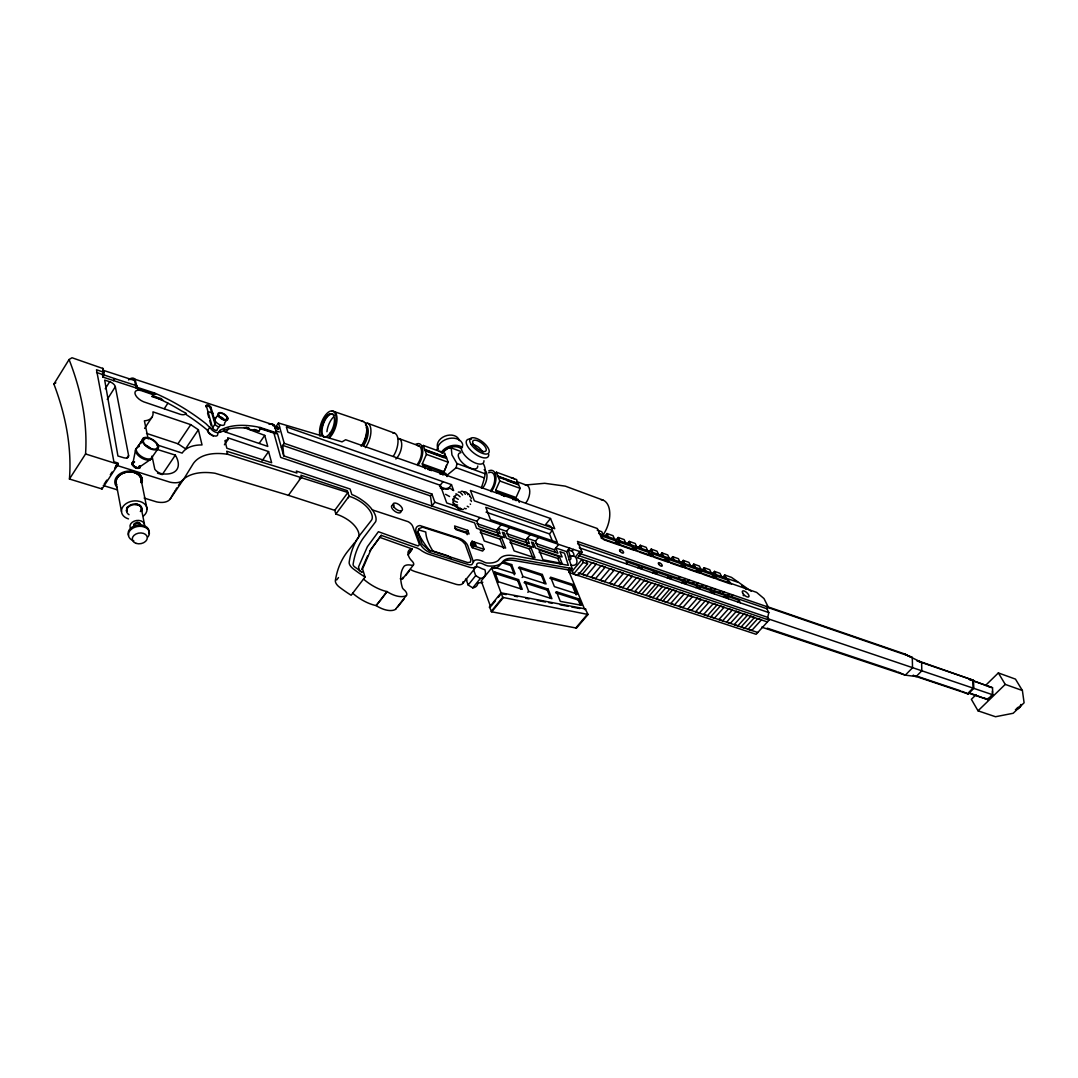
<?xml version="1.0" encoding="UTF-8"?>
<svg xmlns="http://www.w3.org/2000/svg" width="1078" height="1078" viewBox="0 0 1078 1078"><rect width="100%" height="100%" fill="white"/><g stroke="black" fill="none" stroke-linecap="round" stroke-linejoin="round"><path stroke-width="1.5" d="M483.51 463.998C487.593 471.396 483.564 480.64 481.354 488.064M441.684 453.056L447.72 448.232L451.224 447.909L451.938 454.903L456.951 463.527L456.156 467.704L446.575 475.627M132.837 463.567L135.545 449.917M569.238 572.58L756.136 634.295L769.099 620.106L767.725 617.357L768.803 612.573L766.876 608.733L577.619 543.743M361.682 569.44L367.611 555.817M447.06 476.584L445.955 473.471L424.18 465.669L423.304 466.828L422.28 463.877L426.443 454.364L423.304 445.43L422.172 446.939M424.867 449.89L446.561 457.786L448.165 462.246L444.028 471.679L422.28 463.877M519.273 502.375L518.06 499.303L497.686 491.999L496.81 493.118L495.691 490.207L499.788 480.99L496.392 472.177L495.26 473.633M498.09 476.57L518.397 483.968L520.135 488.361L516.052 497.51L495.691 490.207M171.389 496.958L170.661 498.292A23.716 12.424 32 0 1 156.728 501.93L144.142 498.063M172.143 495.637L173.666 493.023M174.434 491.73L175.215 490.45M103.771 372.26L96.494 369.741L113.904 461.761L117.987 463.041L118.216 464.281L102.019 488.981L69.437 479.023A662.269 327.213 20.1 0 0 53.9 384.051L69.073 359.526L71.997 357.748L103.057 368.555L103.771 372.26L102.383 374.47L102.949 377.111L153.224 393.578M102.949 377.111L104.27 375.023L102.787 368.245M105.226 388.781L109.7 381.733A5.511 2.695 31.2 0 1 115.346 386.719L128.578 455.428L126.813 458.096M176.01 489.183L176.805 487.93M113.352 380.696L114.672 378.621L137.054 385.87M107.261 399.386L115.346 386.719M69.437 479.023L85.553 453.959A668.751 323.184 20.7 0 0 69.073 359.526M155.596 394.508L136.434 388.255L134.44 380.264L135.06 379.294L274.135 425.096L276.601 432.871L275.968 433.774L259.367 428.357L260 427.44L276.601 432.871M136.434 388.255L137.054 387.285L135.06 379.294A19.108 7.762 -72.3 0 0 128.484 379.914M152.187 396.448L154.45 392.971A118.634 60.799 32.1 0 1 205.965 423.721L210.399 428.047A5.767 2.816 33.2 0 0 216.53 432.494A5.767 2.816 33.2 0 0 219.952 430.405A93.867 46.745 34.8 0 1 257.13 426.848L261.334 427.885M186.13 413.278L181.616 410.947A118.513 60.92 32 0 0 152.537 395.909L154.45 392.985L137.054 387.285M104.135 484.17L106.789 480.128M110.32 474.738L112.085 472.043M114.74 468L116.505 465.305L170.068 482.203A23.864 12.262 32.2 0 0 183.961 478.74L193.258 463.648A72.603 37.124 34.1 0 1 228.051 454.35M144.614 428.424L151.917 417.28M614.918 542.975L616.212 541.021L601.147 535.739L604.017 539.808L619.095 545.064L616.212 541.021M158.102 448.623A9.19 4.649 32 0 0 155.07 441.306A9.19 4.649 32 0 0 145.166 437.399L143.711 437.789L137 447.976A9.163 4.689 31.8 0 0 141.892 458.19A9.163 4.689 31.8 0 0 151.715 456.21M138.766 445.376L138.2 446.292L139.291 444.702M140.194 443.395L140.639 443.597M141.002 442.276L140.49 443.045M139.008 445.807L139.332 445.241M141.191 442.532L141.797 441.764L141.218 442.371M142.754 441.023L145.705 438.099A8.166 4.137 32 0 1 154.558 441.562A8.166 4.137 32 0 1 157.24 448.071M164.314 408.643L167.925 403.172M631.641 548.81L632.921 546.869L618.071 541.668L620.968 545.711L634.349 550.386M138.9 467.502L150.381 459.578L158.075 448.65M185.712 413.521L185.915 414.41A118.499 60.947 32 0 1 203.661 427.117L207.69 430.391M648.121 554.564L649.401 552.637L634.767 547.516L637.691 551.545M664.358 560.237L665.638 558.337L651.206 553.284L654.157 557.299L668.616 562.339L665.638 558.337M146.5 433.383L177.951 443.772L190.766 424.665L198.392 429.758L202.031 444.944A57.228 29.079 33.6 0 0 182.142 453.097L156.795 444.81M215.021 421.485L211.005 407.457A2.708 1.294 33.1 0 0 208.202 405.032A2.708 1.294 33.1 0 0 206.356 405.934L205.79 406.77A2.708 1.307 33 0 1 207.636 405.867A2.708 1.307 33 0 1 210.439 408.306L214.899 423.883M156.458 449.203L175.337 455.118L162.239 474.603L157.523 473.175M210.439 408.306L211.005 407.457M178.436 485.437L180.093 482.984M680.393 565.842L681.66 563.942L667.43 558.956L669.411 561.625M198.392 429.758L185.551 448.812L177.951 443.772M473.417 561.584L473.808 561.005A12.478 5.983 38.5 0 1 481.812 560.991L483.726 561.921A10.241 4.864 38.4 0 0 486.138 562.878L487.701 563.026A41.436 19.512 38 0 0 498.184 560.52L499.869 558.566A38.121 18.003 39.3 0 1 512.131 555.453L568.335 565.317L564.481 553.216L559.967 551.693L562.123 556.949L535.537 548.028L533.435 542.733L531.521 542.099L533.623 547.381L506.417 538.245L504.369 532.923L502.415 532.262L504.45 537.585L476.584 528.233L474.589 522.87L280.711 457.422L273.745 432.521L261.105 428.438M217.958 414.882L214.63 419.8L215.088 424.058L211.989 428.626M207.475 430.715L209.994 427.063M696.186 571.353L697.466 569.48L683.425 564.562L686.43 568.551M218.942 426.807L217.257 429.273A2.735 1.334 33.2 0 1 215.398 430.23A2.735 1.334 33.2 0 1 212.568 427.777L206.356 405.934M170.108 499.127L183.408 479.575M225.733 419.935L227.135 417.887M227.889 418.129L224.561 423.021A5.781 2.803 33.3 0 1 221.489 425.244A5.781 2.803 33.3 0 1 215.277 421.134A5.781 2.803 33.3 0 1 216.22 417.496M218.376 432.574L219.952 430.405M711.776 576.797L713.043 574.938L699.204 570.087L702.223 574.062M254.233 429.448L258.989 430.998L248.466 429.206L249.031 428.37L247.414 428.182A93.786 46.839 34.7 0 0 226.407 429.502L220.155 432.386M226.003 432.386L228.738 428.397M224.413 444.783L228.105 439.42L227.674 437.735L268.584 451.574L271.656 462.772L226.838 448.232L224.938 440.686L228.105 439.42M727.151 582.16L728.418 580.314L714.768 575.531L717.8 579.506L729.954 583.75M258.774 431.308L261.28 427.71M259.272 443.274L264.743 435.404L244.073 427.535M275.591 427.144L278.474 423.007L342.049 441.872L345.647 439.743L597.347 528.516L601.578 538.245M274.89 428.006L278.07 429.044L279.579 426.901M262.116 460.778L268.584 451.574M281.371 447.424L284.242 443.341L278.474 423.007M404.169 598.842L397.405 607.291M181.737 480.936A72.159 37.649 33.9 0 1 215.034 473.255L288.432 495.314L301.53 477.082L300.991 475.209L347.318 490.652L349.056 496.244A25.387 12.478 36 0 1 361.359 502.254A17.733 8.691 36 0 1 371.398 520.337L361.709 532.761A211.194 106.21 40.1 0 0 349.164 562.271A7.573 3.881 36.4 0 0 353.153 568.766A84.758 41.921 36.6 0 0 365.051 577.053L351.145 595.258A84.259 42.541 36.5 0 1 339.3 587.038A7.533 3.935 36.2 0 1 335.366 580.543A209.941 107.8 40 0 1 348.207 550.723L354.864 542.315M369.579 551.262L381.235 535.348L414.76 547.233A12.384 6.104 37.4 0 1 421.997 550.966A18.447 8.961 37.4 0 0 429.071 554.348L469.995 567.405A13.852 6.657 38.1 0 0 476.678 566.152A8.22 3.948 38.5 0 1 483.362 564.144A14.445 6.859 38.4 0 0 487.903 565.923A45.613 21.479 38 0 0 501.27 563.295L502.456 561.988A33.97 16.049 39.3 0 1 515.446 558.633L572.135 568.551L566.732 551.68L555.776 547.974L557.919 553.216L537.612 546.371L535.51 541.102L527.304 538.326L529.392 543.608L508.587 536.601L506.539 531.306L498.13 528.449L500.165 533.772L478.861 526.603L476.867 521.253L283.743 455.873L277.504 433.733L274.998 432.925M381.235 535.348L371.101 549.254L362.572 568.928L365.051 577.053M355.673 541.264L358.044 538.097A17.625 8.813 35.9 0 0 348.154 520A25.225 12.666 35.9 0 0 335.878 514.085L334.746 510.339L347.898 492.511L227.539 454.202L226.69 451.237L296.922 473.026L296.356 471.059L350.107 489.035L351.805 494.506A24.7 12.114 36 0 1 362.477 500.435L364.822 502.146A22.166 10.861 36 0 1 371.061 508.196L372.678 510.325A22.166 10.861 36 0 1 375.683 521.644L365.294 535.456A206.626 103.892 40.1 0 0 353.126 564.346L353.112 564.589A2.965 1.523 36.4 0 0 354.446 566.745L362.127 572.297L359.607 570.639L358.502 566.988L367.396 546.694L378.405 531.71L417.914 545.913A5.606 2.735 37.2 0 0 419.005 543.299L412.712 526.333A5.808 2.803 37 0 0 408.185 521.698L372.341 509.894M335.878 514.085L349.056 496.244A74.112 11.952 -48.3 0 0 347.668 498.332M336.7 579.937L338.492 577.565M427.939 469.509L427.953 469.078A2.062 0.943 37 0 1 429.233 468.674A2.062 0.943 37 0 1 431.2 470.224L431.281 470.695M423.304 445.43L444.944 453.353L446.076 458.419L446.561 457.786M439.757 473.727L439.77 473.296A2.048 0.93 37.2 0 1 441.037 472.892A2.048 0.93 37.2 0 1 442.977 474.441L443.071 474.913M405.678 575.504L409.33 570.963M431.928 494.034L434.838 502.227L431.914 506.04L430.472 495.934L431.928 494.034L284.242 443.341M439.541 486.165L442.991 481.664M448.03 489.116L451.466 484.628L286.357 426.901L287.907 432.278L440.363 485.316L446.723 502.941L456.91 506.417M409.357 552.677L412.227 548.958L379.726 537.343M400.234 578.792A16.628 8.476 37.4 0 1 401.003 578.953A3.786 1.913 37.2 0 0 402.781 578.657L413.413 564.993A4.393 2.183 37.3 0 0 412.16 561.22A10.874 5.377 37.4 0 1 409.047 557.07A14.257 7.034 37.4 0 1 412.227 548.958A105.092 81.16 83.4 0 1 408.104 554.941M395.72 609.057L406.581 595.177M467.165 534.661L466.289 532.249L467.758 530.363L454.606 525.983L455.927 529.608L469.092 533.987L467.758 530.363M476.867 521.253L479.804 517.534M504.517 495.92L501.539 494.937A1.994 0.889 38.2 0 1 502.496 494.452A1.994 0.889 38.2 0 1 504.315 495.651L504.693 496.486M472.002 541.277L470.803 543.635L473.565 544.538L474.98 542.76L472.002 541.277L482.324 544.686L484.049 549.295L482.634 551.074L472.285 547.691L473.485 545.32L476.26 546.236L474.98 542.76M518.397 483.968L517.912 484.574L516.672 479.602L496.392 472.177M470.803 543.635L472.218 541.857M472.285 547.691L473.485 545.32M513.007 499.747L512.818 498.966A1.981 0.876 38.4 0 1 513.761 498.494A1.981 0.876 38.4 0 1 515.567 499.68L516.106 500.718M515.688 500.057L512.737 499.074M498.198 534.27L496.675 530.295L501.054 524.77M410.246 569.427A18.339 9.096 37.3 0 0 415.529 571.717L456.425 584.424A13.785 6.764 38.1 0 0 463.149 583.09L476.678 566.152M503.574 548.392L500.057 539.162L501.526 537.329L480.195 530.174L484.238 540.981L505.649 548.082L501.526 537.329M506.539 531.306L509.463 527.641M477.85 583.306A20.01 9.769 38.2 0 1 472.757 587.874L468.162 585.017L475.708 575.598L473.66 569.939M472.757 587.874L480.316 578.482A20.078 9.689 38.2 0 0 484.898 569.683A14.418 6.886 38.4 0 1 480.357 567.904A8.22 3.962 38.5 0 0 475.115 566.839M494.802 567.419L493.98 568.443A45.572 21.533 38 0 0 498.939 566.166L500.138 564.859A33.93 16.089 39.3 0 1 502.281 562.824L503.103 561.8L511.659 564.589L515.163 573.779L494.802 567.419L491.703 567.904L481.219 580.934L490.611 606.739L489.439 607.116L501.068 592.846L585.192 608.881L588.049 614.487L576.487 628.097L491.77 611.805L489.439 607.116M494.789 572.014L498.413 581.743L522.251 589.302L518.545 579.627L494.789 572.014L493.953 573.038L517.709 580.638L520.89 588.938M527.398 544.094L525.835 540.132L530.228 534.701M514.341 574.79L510.837 565.6L511.659 564.589M497.578 582.78L498.413 581.743M545.724 524.393L550.508 518.491L470.453 490.477L474.36 500.866L554.725 528.705L550.508 518.491M535.51 541.102L538.434 537.504M532.936 558.108L529.311 548.958L530.78 547.139L509.961 540.159L514.112 550.898L535.011 557.825L530.78 547.139M552.569 541.479L549.47 533.906L552.381 530.349L485.787 507.347L490.463 519.636L557.339 542.45L552.381 530.349M491.581 605.553L495.462 600.796M498.373 597.225L500.313 594.84M491.069 611.603L502.725 597.32L491.703 567.904M491.77 611.805L503.426 597.535L588.049 614.487M517.709 580.638L518.545 579.627M522.116 577.498L522.938 576.487L519.259 566.961L542.328 574.48L546.074 583.939L522.938 576.487M524.946 581.675L528.665 591.337L551.923 598.708L548.123 589.1L524.946 581.675L524.11 582.686L547.287 590.111L550.548 598.344M555.386 552.381L554.321 549.753L558.714 544.403M544.713 583.589L541.506 575.477L542.328 574.48M527.843 592.348L528.665 591.337M560.088 563.915L557.892 558.512L559.361 556.72L539.013 549.901L542.962 559.778L562.123 563.484L559.361 556.72M566.732 551.68L569.669 548.136M568.578 557.434L570.046 555.655A5.781 2.601 39.5 0 0 573.765 555.439A5.781 2.601 39.5 0 0 572.041 551.208L573.509 549.443L582.053 552.246L577.417 557.825L767.415 621.952M547.287 590.111L548.123 589.1M570.491 565.182A15.254 6.886 39.5 0 0 575.49 556.827L579.87 551.532M503.103 561.8A33.944 16.076 39.3 0 1 513.963 560.466L568.281 569.912L569.75 568.133M569.076 572.216L572.135 568.551M572.324 571.044L582.026 559.388L583.292 562.42L587.55 563.848L577.821 575.49L573.577 574.075L572.324 571.044L569.251 570.019M556.437 591.768L560.277 601.362L581.608 605.284L579.034 599.018L556.437 591.768L555.615 592.765L578.199 600.001L580.26 605.014M604.866 536.103L606.995 533.556L613.045 535.685L614.5 538.987M573.577 574.075L583.292 562.42M572.27 585.475L573.092 584.505L550.602 577.175L554.388 586.621L576.932 593.897L576.11 594.881L572.27 585.475L549.78 578.172M616.077 540.024L618.193 537.491L624.202 539.606L625.671 542.894M578.199 600.001L579.034 599.018M627.18 543.918L629.296 541.399L635.238 543.501L636.721 546.775M585.839 609.083L584.707 609.447L585.192 608.881M638.176 547.772L640.292 545.279L646.18 547.341L647.676 550.615M575.841 627.895L587.416 614.285M649.077 551.599L651.193 549.106L657.028 551.168L658.523 554.429M637.691 567.742L639.133 566.044L626.156 561.598L627.302 564.185M659.871 555.386L661.986 552.906L667.767 554.941L669.276 558.202M652.513 572.809L653.955 571.124L641.14 566.732L642.299 569.319M670.556 559.132L672.685 556.679L678.412 558.687L679.935 561.934M641.909 594.059L651.597 582.834M645.924 595.379L655.613 584.182M667.147 577.821L668.589 576.137L655.936 571.798L657.108 574.385M681.161 562.851L683.277 560.398L688.95 562.406L690.486 565.64M678.426 578.36L679.868 576.69M691.658 566.529L693.774 564.104L699.393 566.071L700.943 569.305M681.592 582.753L683.048 581.096L670.543 576.811L671.729 579.385M683.816 580.207L685.258 578.549M687.387 581.433L688.842 579.775M700.996 571.38L704.177 567.756L709.742 569.723L711.305 572.944M692.736 583.265L694.192 581.621M696.294 584.492L697.735 582.848M695.862 587.645L697.318 585.987L684.975 581.756L686.16 584.316M712.369 573.792L714.485 571.394L720.01 573.334L721.573 576.541M701.589 586.311L703.045 584.667M705.12 587.523L706.562 585.88M710.375 589.329L711.83 587.699M722.583 577.377L724.699 574.978L731.463 577.363L751.218 591.27M709.957 592.455L711.413 590.825L699.218 586.648L700.417 589.194M713.879 590.528L715.32 588.898M719.093 592.321L720.549 590.704M722.57 593.52L724.012 591.889M723.877 597.225L725.332 595.595L726.545 598.128M727.758 595.299L729.2 593.682M731.194 596.484L732.636 594.867M737.635 601.928L739.077 600.311L740.316 602.831M766.876 608.733L768.318 607.143L763.992 598.559L756.635 592.388L601.362 538.245M761.688 627.14L905.304 675.151L916.179 676.526L921.811 670.785L921.609 662.512L904.846 654.023L766.593 606.402M968.974 692.184L973.084 688.101L972.882 682.414M913.106 675.488L968.179 693.962L973.784 688.397L973.501 680.326L917.351 660.571L921.609 662.512M968.152 692.992L987.866 699.622L992.784 694.784L992.515 687.737L969.176 679.315M976.048 694.717L971.359 699.312L978.029 710.82L995.506 716.735L1013.185 713.272L1024.1 702.802L1022.389 690.513L1005.235 684.395L998.349 672.928L985.44 685.541M978.029 710.82L1005.235 684.395M150.368 459.592L151.338 458.783M157.226 448.084L156.377 448.785A8.166 4.137 32 0 1 146.258 445.686A8.166 4.137 32 0 1 144.452 438.45M1017.053 708.192L1018.333 707.168M53.9 384.051L55.867 382.825M185.78 413.804L184.607 414.504A9.244 4.501 32.5 0 1 178.625 413.736L143.67 401.824A9.379 4.581 31.8 0 1 135.019 393.672A9.379 4.581 31.8 0 1 141.299 390.627L153.938 394.979M456.277 495.045L454.512 496.406L453.919 499.37M446.966 488.671L450.321 488.374L453.124 490.423M139.089 446.575L137.674 446.966A9.163 4.689 31.8 0 0 139.655 455.132A9.163 4.689 31.8 0 0 151.041 458.568L151.998 457.773A9.163 4.689 31.8 0 0 152.456 456.627M141.407 442.371L140.854 442.506M441.886 489.223L448.017 488.294M449.566 496.527L445.591 494.317M502.914 593.965L506.188 594.584M514.368 596.134L517.642 596.754M525.821 598.303L529.096 598.923M537.275 600.473L545.455 602.009M548.715 602.629L551.99 603.249M560.169 604.798L568.349 606.348M571.623 606.968L579.802 608.518M128.484 518.895L128.322 518.855A12.855 9.257 -8.5 0 1 122.272 507.819A12.855 9.257 -8.5 0 1 137.149 500.933L140.288 501.566A12.855 9.257 -8.5 0 1 143.617 515.877M129.037 514.718A7.762 5.579 -8.5 0 1 127.447 508.088A7.762 5.579 -8.5 0 1 136.017 504.625L138.361 505.097M131.435 472.016L131.422 471.921A12.666 9.244 -8 0 0 119.348 475.546A12.666 9.244 -8 0 0 116.586 484.817A12.666 9.244 -8 0 1 119.335 475.452A12.666 9.244 -8 0 1 131.422 471.921L134.534 472.676A12.666 9.244 -8 0 1 140.868 482.445M418.372 529.824L425.77 532.006A50.72 24.255 38.1 0 0 432.911 550.993M489.924 606.537L490.611 606.739M103.259 485.518L117.408 489.857M502.725 597.32L503.426 597.535M85.553 453.959L118.216 464.281M432.359 550.791L446.184 555.237A7.91 3.854 37.9 0 1 451.13 558.135M276.184 430.944L279.377 431.982M288.432 495.314L334.746 510.339M135.249 380.736L103.299 370.333A42.756 17.154 -72.7 0 0 102.612 370.953M272.626 425.473L277.423 427.036L278.07 429.044M208.283 411.688L213.067 413.251M109.7 381.733L104.687 380.103L117.933 456.007L123.647 457.719A6.67 3.436 31.4 0 0 128.578 455.428M161.66 398.698L152.537 395.909M151.931 396.583L163.088 400.207M572.297 555.79L575.49 556.827M518.437 567.971L541.506 575.477M502.281 562.824L510.837 565.6M473.7 545.899L484.049 549.295M501.459 495.045L504.234 495.759M578.158 572.97L757.794 632.49M454.606 528.355L466.289 532.249M918.24 676.634L960.754 690.904M767.24 628.178L896.317 671.378M480.249 532.545L500.057 539.162M509.975 542.49L529.311 548.958M539.108 552.232L557.892 558.512M969.068 692.804L987.866 699.622M992.784 694.784L767.415 618.583M579.129 555.776L769.099 620.106M190.766 424.665L152.955 411.863A25.872 12.774 31.6 0 1 144.385 420.824L148.185 438.921M476.934 523.625L496.675 530.295M506.552 533.623L525.835 540.132M535.604 543.433L554.321 549.753M333.978 411.513L363.461 421.565M434.838 502.227L573.509 549.443M579.492 553.418L767.725 617.357M572.041 551.208L568.2 549.901L570.046 555.655M917.014 660.935L973.501 680.326M725.332 595.595L713.286 591.472L714.498 594.005M739.077 600.311L727.178 596.242L728.405 598.762M992.515 687.737L968.96 679.342M430.472 495.934L282.8 445.376L283.743 455.873M579.29 547.772L768.803 612.573M768.318 607.143L577.498 541.439L582.053 552.246M767.469 607.345L912.271 657.176L912.527 667.781L905.304 675.151L897.907 671.904M486.057 512.131L549.47 533.906M440.323 488.051L443.287 489.075M104.27 375.023L114.672 378.621M96.548 372.449L102.383 374.47M440.228 486.892L446.588 489.089M639.146 552.057L652.338 556.666L649.401 552.637M670.408 562.972L683.075 567.392M687.993 569.103L698.921 572.917M703.759 574.601L714.539 578.36M597.199 530.106L601.793 531.723L603.235 535.025M598.64 533.421L737.931 582.282M427.953 469.078L431.2 470.224M439.77 473.296L442.977 474.441M427.872 469.186L431.106 470.345M439.689 473.404L442.896 474.549M456.156 467.704L483.995 477.783M998.349 672.928L1015.463 679.113L1022.389 690.513M456.951 463.527L484.763 473.633M426.443 454.364L448.165 462.246M499.788 480.99L520.135 488.361M399.143 438.652L418.951 445.874M516.564 481.529L526.832 485.275M424.692 449.391L446.373 457.301M497.901 476.085L518.208 483.483M425.77 450.604L444.352 457.368M498.979 477.271L517.723 484.103M427.481 451.655L444.527 457.854M506.983 480.599L517.912 484.574M367.652 423.277L394.656 433.181M451.224 447.909L460.441 451.305M603.114 500.152L565.263 486.138L544.7 483.294L525.242 485.019A11.117 6.077 -70.3 0 1 529.756 491.245A11.117 6.077 -70.3 0 1 525.781 502.981M246.107 427.265L249.031 428.37M962.331 691.429L968.179 693.962M913.268 675.259L916.179 676.526M904.846 654.023L910.317 657.028M475.708 575.598L480.316 578.482M741.583 585.341L746.461 589.437M728.418 580.314L731.477 584.276M713.043 574.938L716.088 578.899M697.466 569.48L700.484 573.456M681.66 563.942L684.651 567.944M632.921 546.869L635.845 550.898M568.281 569.912L584.707 609.447M724.699 574.978L726.262 578.185M714.485 571.394L716.048 574.601M704.177 567.756L705.726 570.99M711.413 590.825L712.625 593.358M693.774 564.104L695.31 567.338M697.318 585.987L698.517 588.534M683.277 560.398L684.799 563.646M672.685 556.679L674.195 559.927M683.048 581.096L684.234 583.656M661.986 552.906L663.496 556.167M668.589 576.137L669.775 578.711M651.193 549.106L652.689 552.381M653.955 571.124L655.128 573.698M640.292 545.279L641.787 548.554M629.296 541.399L630.778 544.686M639.133 566.044L640.292 568.632M618.193 537.491L619.661 540.792M606.995 533.556L608.437 536.857M586.27 560.816L587.55 563.848M573.092 584.505L576.932 593.897M207.555 430.957L207.879 431.752A5.754 2.83 33.2 0 0 210.762 434.704M451.466 484.628L453.636 490.53M468.162 585.017L466.141 579.344A8.193 4.002 38.4 0 1 466.033 578.603M424.18 465.669L425.258 468.795M207.555 413.022L208.889 417.698M209.765 420.824L211.099 425.5M264.743 435.404L267.762 446.4L224.386 431.645L224.278 430.445A25.279 12.316 33.8 0 1 224.332 429.314M152.146 456.654L154.801 469.24A6.616 3.409 32.2 0 0 162.212 473.808A30.952 15.793 32 0 0 175.337 455.118M141.205 480.114L147.039 508.991M117.017 487.31A13.65 9.972 -8 0 1 118.284 475.034A13.65 9.972 -8 0 1 134.615 471.787L134.629 471.881A13.664 9.972 -8 0 1 142.026 482.513M144.398 523.895L141.124 507.482A7.29 5.255 -8.5 0 0 139.305 505.218M137.714 504.059L137.903 505.003A7.762 5.579 -8.5 0 1 141.797 510.959M135.828 503.669L136.017 504.625M116.02 482.472L121.477 511.498M101.804 487.741L102.019 488.981M207.636 429.596L208.094 431.443A5.754 2.816 33.2 0 0 214.226 435.889A5.754 2.816 33.2 0 0 217.648 433.787M395.895 608.652A5.673 2.938 37.3 0 1 395.047 609.636A21.479 11.117 37 0 1 376.101 605.593A32.448 16.763 36.7 0 1 352.681 593.25M430.284 551.181A59.061 28.109 38 0 1 417.698 531.467M116.505 465.305A116.006 43.309 -71.2 0 1 115.629 466.424M301.544 477.082A85.458 71.633 59.3 0 1 299.361 478.969M463.149 583.09A8.179 4.016 38.4 0 1 463.082 581.675M465.332 579.829A8.179 4.016 38.4 0 1 466.99 579.937M473.768 567.944A8.22 3.962 38.5 0 1 474.091 567.473M482.836 582.268A45.357 21.816 37.9 0 1 478.039 582.888M415.879 444.271A13.691 6.818 -70.4 0 1 422.724 449.566A13.691 6.818 -70.4 0 1 417.887 465.507M417.429 445.659A11.602 5.781 -70.4 0 1 421.592 451.965A11.602 5.781 -70.4 0 1 417.442 464.214M439.285 451.466A13.569 6.899 -70.4 0 1 442.586 452.854M488.738 470.884A13.3 7.061 -70.3 0 1 495.88 476.206A13.3 7.061 -70.3 0 1 491.218 491.703M488.63 472.77A11.279 5.996 -70.3 0 1 494.681 477.298A11.279 5.996 -70.3 0 1 490.733 490.436M510.999 477.702A13.192 7.128 -70.3 0 1 514.408 479.131M397.634 438.436A11.696 5.727 -70.4 0 1 401.663 446.117A11.696 5.727 -70.4 0 1 395.855 458.999M392.688 432.911A15.321 7.465 -70.4 0 1 398.025 440.592A15.321 7.465 -70.4 0 1 393.241 456.358M365.725 423.034A15.483 7.357 -70.4 0 1 370.94 431.308A15.483 7.357 -70.4 0 1 365.388 447.653M444.136 455.078A11.494 5.862 -70.4 0 1 446.305 457.665M446.373 465.305A11.494 5.862 -70.4 0 1 444.271 470.897M322.16 426.511A13.179 6.064 -70.5 0 1 324.532 420.15M326.189 417.429A13.179 6.064 -70.5 0 1 329.895 413.804M365.469 424.948A13.179 6.252 -70.4 0 1 368.164 433.289A13.179 6.252 -70.4 0 1 363.529 445.672M366.345 427.319A13.179 6.252 -70.4 0 1 362.141 445.174M361.507 421.309A15.671 7.411 -70.4 0 1 366.749 429.677A15.671 7.411 -70.4 0 1 361.143 446.225M472.959 546.923A1.86 0.876 38.1 0 1 470.722 545.279A1.86 0.876 38.1 0 1 471.679 544.35M276.709 427.602A40.034 19.067 -72.7 0 1 277.423 427.036M134.534 472.676A12.666 9.244 -8 0 1 140.895 482.54M488.752 454.525A13.502 5.875 37.6 0 1 479.791 456.654A13.502 5.875 37.6 0 1 466.99 445.187A13.502 5.875 37.6 0 1 471.585 439.164M477.743 466.006A11.642 5.161 37.5 0 1 464.497 464.618A11.642 5.161 37.5 0 1 460.953 452.652M320.018 436.186A15.132 6.953 -70.5 0 1 325.65 414.868A15.132 6.953 -70.5 0 1 335.959 416.377A15.132 6.953 -70.5 0 1 328.534 437.425M332.132 411.284A15.132 6.967 -70.5 0 1 336.902 421.053A15.132 6.967 -70.5 0 1 329.464 437.762M324.411 437.142A12.235 5.633 -70.5 0 1 324.155 421.943A12.235 5.633 -70.5 0 1 334.153 415.192M332.59 430.89A12.235 5.633 -70.5 0 1 331.027 433.423M326.93 431.699A13.313 6.158 -70.5 0 1 333.398 417.105M484.17 469.698A11.319 5.969 -70.4 0 1 486.96 477.042A11.319 5.969 -70.4 0 1 482.944 487.647M600.85 499.613A22.975 13.3 -70.2 0 1 609.73 512.239A22.975 13.3 -70.2 0 1 603.195 534.769M443.301 452.14A11.535 8.489 -19.2 0 1 461.141 448.556M441.845 451.601A13.313 9.796 -19.2 0 1 462.449 447.464M437.129 449.661A13.259 9.796 -19.2 0 1 449.162 438.45A13.259 9.796 -19.2 0 1 462.731 444.527M438.436 449.283A11.454 8.489 -19.2 0 1 444.796 436.213A11.454 8.489 -19.2 0 1 459.376 440.619M483.968 460.71A13.475 5.916 37.5 0 1 470.089 460.104A13.475 5.916 37.5 0 1 462.812 445.78M400.962 510.864A5.619 2.695 36.7 0 1 397.391 512.616A5.619 2.695 36.7 0 1 391.718 507.684A5.619 2.695 36.7 0 1 394.305 505.083M130.923 528.786A7.357 5.255 -8.8 0 1 136.434 520.526A7.357 5.255 -8.8 0 1 144.331 526.63M133.82 540.886A10.551 7.506 -8.9 0 1 129.71 530.928A10.551 7.506 -8.9 0 1 143.98 526.899A10.551 7.506 -8.9 0 1 148.05 536.871M128.552 535.389A10.551 7.506 -8.9 0 1 138.442 524.973A10.551 7.506 -8.9 0 1 148.777 533.597M134.198 525.768A3.113 2.223 -8.8 0 1 134.117 524.622M136.192 522.803A3.113 2.223 -8.8 0 1 139.224 523.059M139.736 523.463A3.113 2.223 -8.8 0 1 140.086 523.962M141.353 508.829A7.29 5.255 -8.5 0 1 140.329 511.538M127.069 511.093A7.29 5.255 -8.5 0 1 126.84 509.732M127.096 508.344A7.29 5.255 -8.5 0 1 137.809 504.477M363.502 579.088A32.609 16.574 36.8 0 0 386.975 591.579A21.573 10.996 37.1 0 0 405.921 595.757A5.7 2.911 37.4 0 0 403.954 589.679A3.355 1.698 37.4 0 1 402.337 587.537A62.228 31.222 38.3 0 1 404.277 566.085A16.709 8.368 37.5 0 1 411.634 565.263A3.8 1.886 37.3 0 0 413.413 564.993M453.029 498.952A42.419 21.978 -71.5 0 1 453.272 505.528M743.065 595.137A4.258 1.752 41.8 0 1 743.928 595.811M570.693 557.11A5.781 2.614 39.5 0 1 568.793 559.725M403.078 577.35A4.379 2.21 37.2 0 1 402.781 578.657M545.697 525.282A15.173 8.597 -71.2 0 1 552.219 528.786M134.022 526.576A3.409 2.439 -8.8 0 1 136.906 523.329A3.409 2.439 -8.8 0 1 140.692 525.512M988.324 686.565A6.225 4.784 -70.6 0 1 990.642 687.427M992.366 691.173A6.225 4.784 -70.6 0 1 992.299 692.75M991.895 694.326A6.225 4.784 -70.6 0 1 990.224 697.035L989.065 697.978A6.225 4.784 -70.6 0 1 987.798 698.557M986.505 698.719A6.225 4.784 -70.6 0 1 984.187 697.843M1020.906 704.46A6.131 4.784 -70.6 0 1 1019.236 707.114M1018.09 708.044A6.131 4.784 -70.6 0 1 1016.823 708.61M1021.392 704.635A6.791 5.296 -70.6 0 1 1019.545 707.586L1018.265 708.61A6.791 5.296 -70.6 0 1 1015.436 709.418M139.453 466.1A3.746 1.94 31.7 0 1 137.297 467.636A3.746 1.94 31.7 0 1 133.254 465.009A3.746 1.94 31.7 0 1 134.022 462.583M157.118 449.432A9.19 4.649 32 0 1 145.732 445.942A9.19 4.649 32 0 1 143.711 437.803M134.615 471.787A13.664 9.972 -8 0 1 142 482.405M213.377 436.024A5.754 2.83 33.2 0 1 212.056 435.472M269.055 424.26A18.137 8.449 -72.3 0 1 274.135 425.096M130.02 379.55A17.935 7.277 -72.3 0 1 134.44 380.264M219.575 425.109A2.735 1.334 33.2 0 1 217.918 426.524A2.735 1.334 33.2 0 1 215.034 423.641M217.958 416.283A4.905 2.372 33.3 0 1 224.669 420.137M144.87 444.958A8.152 4.164 31.9 0 1 150.273 448.003M139.358 504.787A7.762 5.579 -8.5 0 1 140.908 511.417M126.719 511.457A7.762 5.579 -8.5 0 1 126.382 510.042M126.571 508.56A7.762 5.579 -8.5 0 1 127.258 507.132M140.194 466.329A4.581 2.372 31.7 0 1 137.202 468.121A4.581 2.372 31.7 0 1 132.311 464.443A4.581 2.372 31.7 0 1 134.454 462.017M139.278 465.952A4.204 2.183 31.7 0 1 138.28 468.431M137.445 468.431A4.204 2.183 31.7 0 1 134.561 467.326M132.446 465.197A4.204 2.183 31.7 0 1 132.122 463.809M139.156 466.558A3.746 1.94 31.7 0 1 138.604 467.946M138.011 468.121A3.746 1.94 31.7 0 1 135.558 467.609M134.71 467.138A3.746 1.94 31.7 0 1 133.295 465.912M132.823 465.238A3.746 1.94 31.7 0 1 132.567 464.591M139.938 466.114A4.204 2.183 31.7 0 1 137.512 467.839A4.204 2.183 31.7 0 1 132.971 464.887A4.204 2.183 31.7 0 1 133.834 462.152M140.275 466.208A4.581 2.372 31.7 0 1 137.283 468.014A4.581 2.372 31.7 0 1 132.378 464.335A4.581 2.372 31.7 0 1 134.521 461.896M134.184 526.28A3.409 2.439 -8.8 0 1 133.874 524.447M134.224 523.827A3.409 2.439 -8.8 0 1 134.777 523.288M136.3 522.547A3.409 2.439 -8.8 0 1 139.574 522.978M140.1 523.45A3.409 2.439 -8.8 0 1 140.423 524.016M472.703 444.392A8.166 3.571 37.6 0 1 482.809 452.45M458.285 499.289A9.19 0.876 26.4 0 1 454.04 496.365M470.183 503.992A9.19 0.876 26.4 0 1 470.507 504.396M468.714 506.903A9.176 1.132 44.9 0 1 467.232 506.215M455.846 493.859A9.176 1.132 44.9 0 1 460.104 496.769M466.248 508.641A9.163 2.965 64.6 0 1 464.402 508.21M458.312 492.134A9.163 2.965 64.6 0 1 462.57 495.031M463.513 509.342A9.15 4.366 86.9 0 1 460.185 507.967M461.047 491.433A9.15 4.366 86.9 0 1 465.319 494.33M463.648 491.891A9.136 5.094 -67.3 0 1 467.919 494.789M460.912 508.91A9.136 5.094 -67.3 0 1 457.288 507.495M467.38 493.468A9.15 5.04 -40 0 1 469.995 496.311M458.837 507.401A9.15 5.04 -40 0 1 454.593 504.464M457.598 505.043A9.163 4.204 -14.8 0 1 453.366 502.105M470.116 496.715A9.163 4.204 -14.8 0 1 471.207 498.669M457.409 502.2A9.176 2.749 7 0 1 453.164 499.262M470.318 500.003A9.176 2.749 7 0 1 471.382 501.513M473.458 561.975L471.868 564.576A9.621 4.622 38.1 0 1 467.448 564.279L431.362 553.041A10.214 4.972 37.5 0 1 427.036 551.114L425.958 550.413A10.214 4.972 37.5 0 1 420.353 544.188L415.879 531.009A15.644 7.546 37.4 0 1 419.854 525.538L459.484 538.313A7.95 3.786 38 0 1 467.717 545.495L473.458 561.975M418.776 528.665L418.116 532.33L422.158 544.188L428.64 550.009L467.744 562.554L470.358 562.19L470.897 560.008L465.17 544.215L462.3 541.183L457.975 538.528L422.67 527.209L418.776 528.665M386.975 591.579L376.101 605.593A103.771 37.514 -65.7 0 0 386.975 591.566M592.051 562.676L582.349 574.264L586.567 575.665L596.269 564.09L592.051 562.676M601.052 565.707L591.35 577.242L595.528 578.63L605.23 567.122L601.052 565.707M610.027 568.739L600.325 580.22L604.475 581.594L614.177 570.141L610.027 568.739M619.405 571.906L609.703 583.333L613.827 584.694L623.515 573.294L619.405 571.906M628.245 574.884L618.543 586.257L622.639 587.618L632.328 576.272L628.245 574.884M636.599 577.714L626.911 589.033L630.967 590.38L640.655 579.075L636.599 577.714M644.442 580.355L634.753 591.633L638.782 592.967L648.471 581.716L644.442 580.355M658.564 585.125L648.875 596.309L652.864 597.63L662.539 586.472L658.564 585.125M665.948 587.618L656.259 598.762L660.221 600.069L669.896 588.952L665.948 587.618M672.605 589.868L662.916 600.958L666.864 602.265L676.539 591.189L672.605 589.868M680.366 592.482L670.691 603.532L674.599 604.825L684.274 593.803L680.366 592.482M688.64 595.272L678.965 606.281L682.846 607.561L692.507 596.579L688.64 595.272M697.318 598.209L687.656 609.151L691.51 610.431L701.172 599.503L697.318 598.209M705.214 600.877L695.553 611.778L699.379 613.045L709.041 602.157L705.214 600.877M713.286 603.599L703.638 614.447L707.438 615.713L717.086 604.879L713.286 603.599M720.387 605.998L710.739 616.805L714.512 618.058L724.16 607.264L720.387 605.998M728.566 608.76L718.918 619.513L722.664 620.753L732.312 610.013L728.566 608.76M736.314 611.374L726.666 622.087L730.385 623.313L740.034 612.627L736.314 611.374M743.82 613.908L734.185 624.58L737.878 625.806L747.526 615.147L743.82 613.908M750.814 616.266L741.179 626.897L744.844 628.11L754.479 617.505L750.814 616.266M757.78 618.624L748.159 629.202L751.811 630.414L761.432 619.85L757.78 618.624M658.725 564.266A2.452 1.038 40.7 0 0 662.121 566.058A2.452 1.038 40.7 0 0 660.019 562.999A2.452 1.038 40.7 0 0 658.725 564.266M619.944 551.141A2.493 1.078 40.2 0 0 623.434 552.987A2.493 1.078 40.2 0 0 621.332 549.874A2.493 1.078 40.2 0 0 619.944 551.141M471.746 544.255A1.86 0.876 38.1 0 0 474.455 545.643A1.86 0.876 38.1 0 0 473.013 543.325A1.86 0.876 38.1 0 0 471.746 544.255M471.18 444.473A11.696 5.08 37.6 0 0 488.105 453.582A11.696 5.08 37.6 0 0 479.09 439.608A11.696 5.08 37.6 0 0 471.18 444.473M330.151 433.019A12.235 5.633 -70.5 0 0 332.037 413.885A12.235 5.633 -70.5 0 0 321.177 429.179A12.235 5.633 -70.5 0 0 330.151 433.019M393.996 507.118A5.619 2.695 36.7 0 0 402.175 510.42A5.619 2.695 36.7 0 0 396.96 503.507A5.619 2.695 36.7 0 0 393.996 507.118M742.607 592.9A4.258 1.738 41.8 0 0 748.442 597.023A4.258 1.738 41.8 0 0 745.922 591.93A4.258 1.738 41.8 0 0 742.607 592.9M473.673 444.877A8.179 3.544 37.6 0 0 485.504 451.264A8.179 3.544 37.6 0 0 479.225 441.495A8.179 3.544 37.6 0 0 473.673 444.877M219.157 416.916A5.794 2.789 33.3 0 0 227.754 419.706A5.794 2.789 33.3 0 0 221.866 412.914A5.794 2.789 33.3 0 0 219.157 416.916M219.737 416.849A4.905 2.372 33.3 0 0 227.027 419.221A4.905 2.372 33.3 0 0 222.028 413.453A4.905 2.372 33.3 0 0 219.737 416.849M136.111 543.379A7.573 5.377 -9 0 0 147.309 537.72A7.573 5.377 -9 0 0 135.936 534.028A7.573 5.377 -9 0 0 136.111 543.379"/></g></svg>
